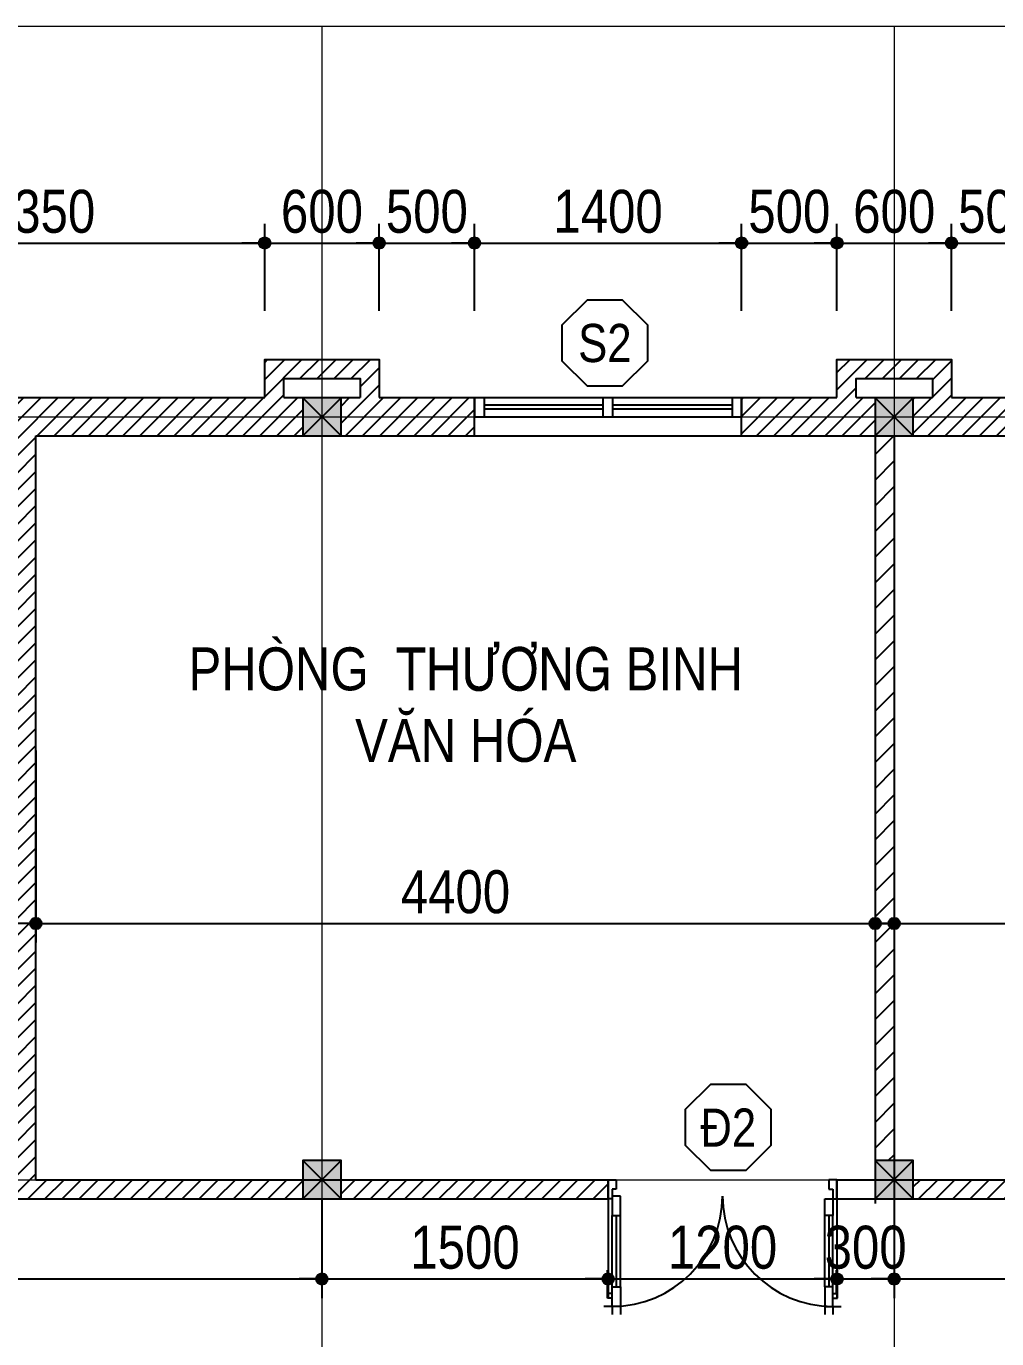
# Model space of a CAD drawing. Header units: millimetres. Extents: x 159 to 40204, y 182 to 23522.
# Drawn here: x 9337 to 14425, y 16640 to 23522 of the extents above; entities that cross this region are included whole.
import ezdxf
from ezdxf.enums import TextEntityAlignment as Align

# ---------------------------------------------------------------- set-up
doc = ezdxf.new("R2010")
doc.units = ezdxf.units.MM
doc.linetypes.add('ACAD_ISO10W100', pattern=[18, 12, -3, 0, -3])
for name, color, linetype in [('009', 251, 'Continuous'), ('DIM', 1, 'Continuous'), ('DOOR', 20, 'Continuous'), ('MEDIUM', 2, 'Continuous'), ('TAGS', 60, 'Continuous'), ('TEXT', 7, 'Continuous'), ('TUONG', 131, 'Continuous'), ('WALL', 4, 'Continuous')]:
    doc.layers.add(name, color=color, linetype=linetype)
doc.layers.add('TRUC', color=24, linetype='Continuous', lineweight=0)
doc.styles.add('1', font='', dxfattribs={"height": 250})
doc.styles.add('HEL-CONDENSE', font='')
doc.styles.add('VNI-HELVE-CONDENSEN', font='')
doc.styles.get('1').set_extended_font_data('VNI-Helve-Condense')
doc.styles.get('HEL-CONDENSE').set_extended_font_data('VNI-Helve-Condense')
doc.styles.get('VNI-HELVE-CONDENSEN').set_extended_font_data('VNI-Helve-Condense')
doc.dimstyles.new('D100', dxfattribs={"dimtxt": 225, "dimasz": 1.2, "dimexe": 100, "dimexo": 0, "dimgap": 50, "dimtad": 1, "dimdec": 0, "dimzin": 13, "dimdsep": 46, "dimtxsty": 'HEL-CONDENSE', "dimblk": 'D50', "dimcen": 0, "dimclrd": 1, "dimclre": 1, "dimclrt": 7, "dimadec": 0, "dimazin": 0, "dimtfac": 1, "dimtdec": 0, "dimtmove": 0, "dimatfit": 3, "dimldrblk": 'D50', "dimfxl": 1, "dimtolj": 1, "dimtzin": 13, "dimarcsym": 0})
pattern_1 = [(45, (-1294113.77, -362286.196), (-44.9012806, 44.9012806), [])]

# ---------------------------------------------------------------- blocks, each defined once
blk = doc.blocks.new('s11')
at = {"layer": 'DOOR'}
for p, q in [((0, 0), (0, -100)), ((1400, 0), (0, 0)), ((50, 0), (50, -100)), ((1350, 0), (1350, -100)), ((1400, 0), (1400, -100)), ((1400, -100), (0, -100))]:
    blk.add_line(p, q, dxfattribs=at)
at = {"layer": 'DOOR', "linetype": 'ByBlock', "lineweight": -2}
for p, q in [((675, -100), (675, 0)), ((725, -100), (725, 0))]:
    blk.add_line(p, q, dxfattribs=at)
at = {"layer": 'DOOR', "color": 251}
for p, q in [((50, -40), (675, -40)), ((50, -60), (675, -60)), ((725, -40), (1350, -40)), ((725, -60), (1350, -60))]:
    blk.add_line(p, q, dxfattribs=at)
blk = doc.blocks.new('KH-CUADI')
at = {"layer": 'TAGS'}
blk.add_lwpolyline([(-124.3, 300), (-300, 124.3), (-300, -124.3), (-124.3, -300), (124.3, -300), (300, -124.3), (300, 124.3), (124.3, 300)], close=True, dxfattribs=at)
at = {"layer": 'TAGS', "style": 'VNI-HELVE-CONDENSEN'}
blk.add_attdef('D', text='', height=300, dxfattribs=at).set_placement((0, 0), align=Align.MIDDLE)
blk = doc.blocks.new('A$C225A2996')
at = {"layer": 'WALL'}
blk.add_hatch(color=4, dxfattribs=at).paths.add_polyline_path([(531.4, 81.6), (731.4, 81.6), (731.4, 281.6), (531.4, 281.6)])
at = {"layer": 'WALL', "color": 4}
for p, q in [((531.4, 281.6), (731.4, 81.6)), ((531.4, 81.6), (731.4, 281.6))]:
    blk.add_line(p, q, dxfattribs=at)
blk.add_lwpolyline([(531.4, 81.6), (731.4, 81.6), (731.4, 281.6), (531.4, 281.6)], close=True, dxfattribs=at)
blk = doc.blocks.new('A$C48B57989')
at = {"layer": 'DOOR'}
for p, q in [((-446, 752.5), (-403.1, 752.5)), ((-446, 652.5), (-446, 752.5)), ((-403.1, 702.5), (-424.6, 702.5)), ((-424.6, 702.5), (-424.6, 652.5)), ((-403.1, 752.5), (-403.1, 702.5)), ((711.1, 752.5), (711.1, 702.5)), ((754, 752.5), (711.1, 752.5)), ((711.1, 702.5), (732.6, 702.5)), ((732.6, 702.5), (732.6, 652.5)), ((754, 652.5), (754, 752.5)), ((-424.6, 652.5), (-446, 652.5)), ((-381.7, 666.8), (-424.6, 666.8)), ((-424.6, 666.8), (-424.6, 563.9)), ((-381.7, 563.9), (-381.7, 666.8)), ((689.7, 563.9), (689.7, 652.5)), ((689.7, 652.5), (732.6, 652.5)), ((732.6, 652.5), (754, 652.5)), ((732.6, 652.5), (732.6, 563.9)), ((-424.6, 563.9), (-381.7, 563.9)), ((-424.6, 171.4), (-424.6, 563.9)), ((-403.1, 563.9), (-403.1, 191)), ((-381.7, 191), (-381.7, 563.9)), ((689.7, 191), (689.7, 563.9)), ((732.6, 563.9), (689.7, 563.9)), ((711.1, 563.9), (711.1, 191)), ((732.6, 171.4), (732.6, 563.9)), ((-448.8, 131.8), (-448.8, 277.2)), ((-443.9, 277.2), (-448.8, 277.2)), ((-443.9, 156), (-443.9, 277.2)), ((752, 156), (752, 277.2)), ((752, 277.2), (756.8, 277.2)), ((756.8, 131.8), (756.8, 277.2)), ((-424.6, 156), (-443.9, 156)), ((-424.6, 191), (-381.7, 191)), ((-424.6, 88.2), (-424.6, 191)), ((-424.6, 131.8), (-424.6, 156)), ((-381.7, 191), (-381.7, 88.2)), ((732.6, 191), (689.7, 191)), ((689.7, 191), (689.7, 88.2)), ((732.6, 88.2), (732.6, 191)), ((732.6, 131.8), (732.6, 156)), ((732.6, 156), (752, 156)), ((-424.6, 88.2), (-467.4, 88.2)), ((-424.6, 131.8), (-448.8, 131.8)), ((-424.6, 88.2), (-424.6, 45.3)), ((-381.7, 88.2), (-424.6, 88.2)), ((-381.7, 88.2), (-381.7, 45.3)), ((689.7, 88.2), (689.7, 45.3)), ((689.7, 88.2), (732.6, 88.2)), ((732.6, 131.8), (756.8, 131.8)), ((732.6, 88.2), (732.6, 45.3)), ((732.6, 88.2), (775.4, 88.2))]:
    blk.add_line(p, q, dxfattribs=at)
at = {"layer": 'DOOR', "color": 251}
for centre, major_axis, start_param, end_param in [((-424.6, 666.8), (409.1, 409.1), 3.926991, 5.497787), ((732.6, 666.8), (-409.1, 409.1), 0.785398, 2.356194)]:
    blk.add_ellipse(centre, major_axis=major_axis, ratio=1, start_param=start_param, end_param=end_param, dxfattribs=at)
blk = doc.blocks.new('D50')
at = {"layer": 'DIM'}
blk.add_hatch(color=256, dxfattribs=at).paths.add_polyline_path([(25, 0, 1), (-25, 0, 1)])
blk.add_line((25, 0), (100, 0), dxfattribs=at)
blk.add_circle((0, 0), 25, dxfattribs=at)
blk = doc.blocks.new('*D359')
at = {"layer": 'DEFPOINTS', "color": 0, "transparency": 16777216}
for p in [(10587.4, 22385), (8237.4, 22029.6), (10587.4, 22029.6)]:
    blk.add_point(p, dxfattribs=at)
at = {"layer": 'DIM', "color": 1, "lineweight": -2, "transparency": 16777216}
for p, q in [((8237.4, 22029.6), (8237.4, 22485)), ((10587.4, 22029.6), (10587.4, 22485)), ((8238.6, 22385), (10586.2, 22385))]:
    blk.add_line(p, q, dxfattribs=at)
at = {"layer": 'DIM', "color": 1, "lineweight": -2, "transparency": 16777216, "xscale": 1.199999999999999, "yscale": 1.199999999999999, "zscale": 1.199999999999999, "rotation": 180}
blk.add_blockref('D50', (8237.4, 22385), dxfattribs=at)
at = {"layer": 'DIM', "color": 1, "lineweight": -2, "transparency": 16777216, "xscale": 1.199999999999999, "yscale": 1.199999999999999, "zscale": 1.199999999999999}
blk.add_blockref('D50', (10587.4, 22385), dxfattribs=at)
at = {"layer": 'DIM', "color": 7, "transparency": 16777216, "insert": (9412.4, 22549.9), "char_height": 225, "attachment_point": 5, "style": 'HEL-CONDENSE'}
blk.add_mtext('\\A1;2350', dxfattribs=at)
blk = doc.blocks.new('*D360')
at = {"layer": 'DEFPOINTS', "color": 0, "transparency": 16777216}
for p in [(11187.4, 22385), (10587.4, 22029.6), (11187.4, 22029.6)]:
    blk.add_point(p, dxfattribs=at)
at = {"layer": 'DIM', "color": 1, "lineweight": -2, "transparency": 16777216}
for p, q in [((10587.4, 22029.6), (10587.4, 22485)), ((11187.4, 22029.6), (11187.4, 22485)), ((10588.6, 22385), (11186.2, 22385))]:
    blk.add_line(p, q, dxfattribs=at)
at = {"layer": 'DIM', "color": 1, "lineweight": -2, "transparency": 16777216, "xscale": 1.199999999999999, "yscale": 1.199999999999999, "zscale": 1.199999999999999, "rotation": 180}
blk.add_blockref('D50', (10587.4, 22385), dxfattribs=at)
at = {"layer": 'DIM', "color": 1, "lineweight": -2, "transparency": 16777216, "xscale": 1.199999999999999, "yscale": 1.199999999999999, "zscale": 1.199999999999999}
blk.add_blockref('D50', (11187.4, 22385), dxfattribs=at)
at = {"layer": 'DIM', "color": 7, "transparency": 16777216, "insert": (10887.4, 22549.9), "char_height": 225, "attachment_point": 5, "style": 'HEL-CONDENSE'}
blk.add_mtext('\\A1;600', dxfattribs=at)
blk = doc.blocks.new('*D361')
at = {"layer": 'DEFPOINTS', "color": 0, "transparency": 16777216}
for p in [(11687.4, 22385), (11187.4, 22029.6), (11687.4, 22029.6)]:
    blk.add_point(p, dxfattribs=at)
at = {"layer": 'DIM', "color": 1, "lineweight": -2, "transparency": 16777216}
for p, q in [((11187.4, 22029.6), (11187.4, 22485)), ((11687.4, 22029.6), (11687.4, 22485)), ((11188.6, 22385), (11686.2, 22385))]:
    blk.add_line(p, q, dxfattribs=at)
at = {"layer": 'DIM', "color": 1, "lineweight": -2, "transparency": 16777216, "xscale": 1.199999999999999, "yscale": 1.199999999999999, "zscale": 1.199999999999999, "rotation": 180}
blk.add_blockref('D50', (11187.4, 22385), dxfattribs=at)
at = {"layer": 'DIM', "color": 1, "lineweight": -2, "transparency": 16777216, "xscale": 1.199999999999999, "yscale": 1.199999999999999, "zscale": 1.199999999999999}
blk.add_blockref('D50', (11687.4, 22385), dxfattribs=at)
at = {"layer": 'DIM', "color": 7, "transparency": 16777216, "insert": (11437.4, 22549.9), "char_height": 225, "attachment_point": 5, "style": 'HEL-CONDENSE'}
blk.add_mtext('\\A1;500', dxfattribs=at)
blk = doc.blocks.new('*D362')
at = {"layer": 'DEFPOINTS', "color": 0, "transparency": 16777216}
for p in [(14187.4, 22385), (13587.4, 22029.6), (14187.4, 22029.6)]:
    blk.add_point(p, dxfattribs=at)
at = {"layer": 'DIM', "color": 1, "lineweight": -2, "transparency": 16777216}
for p, q in [((13587.4, 22029.6), (13587.4, 22485)), ((14187.4, 22029.6), (14187.4, 22485)), ((13588.6, 22385), (14186.2, 22385))]:
    blk.add_line(p, q, dxfattribs=at)
at = {"layer": 'DIM', "color": 1, "lineweight": -2, "transparency": 16777216, "xscale": 1.199999999999999, "yscale": 1.199999999999999, "zscale": 1.199999999999999, "rotation": 180}
blk.add_blockref('D50', (13587.4, 22385), dxfattribs=at)
at = {"layer": 'DIM', "color": 1, "lineweight": -2, "transparency": 16777216, "xscale": 1.199999999999999, "yscale": 1.199999999999999, "zscale": 1.199999999999999}
blk.add_blockref('D50', (14187.4, 22385), dxfattribs=at)
at = {"layer": 'DIM', "color": 7, "transparency": 16777216, "insert": (13887.4, 22549.9), "char_height": 225, "attachment_point": 5, "style": 'HEL-CONDENSE'}
blk.add_mtext('\\A1;600', dxfattribs=at)
blk = doc.blocks.new('*D363')
at = {"layer": 'DEFPOINTS', "color": 0, "transparency": 16777216}
for p in [(14687.4, 22385), (14187.4, 22029.6), (14687.4, 22029.6)]:
    blk.add_point(p, dxfattribs=at)
at = {"layer": 'DIM', "color": 1, "lineweight": -2, "transparency": 16777216}
for p, q in [((14187.4, 22029.6), (14187.4, 22485)), ((14687.4, 22029.6), (14687.4, 22485)), ((14188.6, 22385), (14686.2, 22385))]:
    blk.add_line(p, q, dxfattribs=at)
at = {"layer": 'DIM', "color": 1, "lineweight": -2, "transparency": 16777216, "xscale": 1.199999999999999, "yscale": 1.199999999999999, "zscale": 1.199999999999999, "rotation": 180}
blk.add_blockref('D50', (14187.4, 22385), dxfattribs=at)
at = {"layer": 'DIM', "color": 1, "lineweight": -2, "transparency": 16777216, "xscale": 1.199999999999999, "yscale": 1.199999999999999, "zscale": 1.199999999999999}
blk.add_blockref('D50', (14687.4, 22385), dxfattribs=at)
at = {"layer": 'DIM', "color": 7, "transparency": 16777216, "insert": (14437.4, 22549.9), "char_height": 225, "attachment_point": 5, "style": 'HEL-CONDENSE'}
blk.add_mtext('\\A1;500', dxfattribs=at)
blk = doc.blocks.new('*D287')
at = {"layer": 'DEFPOINTS', "color": 0, "linetype": 'Continuous', "transparency": 16777216}
for p in [(7087.4, 17374.4), (10887.4, 17374.4), (10887.4, 16953.8)]:
    blk.add_point(p, dxfattribs=at)
at = {"layer": 'DIM', "color": 1, "linetype": 'Continuous', "lineweight": -2, "transparency": 16777216}
for p, q in [((7087.4, 17374.4), (7087.4, 16853.8)), ((10887.4, 17374.4), (10887.4, 16853.8)), ((7088.6, 16953.8), (10886.2, 16953.8))]:
    blk.add_line(p, q, dxfattribs=at)
at = {"layer": 'DIM', "color": 1, "linetype": 'Continuous', "lineweight": -2, "transparency": 16777216, "xscale": 1.199999999999999, "yscale": 1.199999999999999, "zscale": 1.199999999999999, "rotation": 180}
blk.add_blockref('D50', (7087.4, 16953.8), dxfattribs=at)
at = {"layer": 'DIM', "color": 1, "linetype": 'Continuous', "lineweight": -2, "transparency": 16777216, "xscale": 1.199999999999999, "yscale": 1.199999999999999, "zscale": 1.199999999999999}
blk.add_blockref('D50', (10887.4, 16953.8), dxfattribs=at)
at = {"layer": 'DIM', "color": 7, "linetype": 'Continuous', "transparency": 16777216, "insert": (8987.4, 17118.7), "char_height": 225, "attachment_point": 5, "style": 'HEL-CONDENSE'}
blk.add_mtext('\\A1;3800', dxfattribs=at)
blk = doc.blocks.new('*D288')
at = {"layer": 'DEFPOINTS', "color": 0, "linetype": 'Continuous', "transparency": 16777216}
for p in [(10887.4, 17374.4), (12387.4, 17374.4), (12387.4, 16953.8)]:
    blk.add_point(p, dxfattribs=at)
at = {"layer": 'DIM', "color": 1, "linetype": 'Continuous', "lineweight": -2, "transparency": 16777216}
for p, q in [((10887.4, 17374.4), (10887.4, 16853.8)), ((12387.4, 17374.4), (12387.4, 16853.8)), ((10888.6, 16953.8), (12386.2, 16953.8))]:
    blk.add_line(p, q, dxfattribs=at)
at = {"layer": 'DIM', "color": 1, "linetype": 'Continuous', "lineweight": -2, "transparency": 16777216, "xscale": 1.199999999999999, "yscale": 1.199999999999999, "zscale": 1.199999999999999, "rotation": 180}
blk.add_blockref('D50', (10887.4, 16953.8), dxfattribs=at)
at = {"layer": 'DIM', "color": 1, "linetype": 'Continuous', "lineweight": -2, "transparency": 16777216, "xscale": 1.199999999999999, "yscale": 1.199999999999999, "zscale": 1.199999999999999}
blk.add_blockref('D50', (12387.4, 16953.8), dxfattribs=at)
at = {"layer": 'DIM', "color": 7, "linetype": 'Continuous', "transparency": 16777216, "insert": (11637.4, 17118.7), "char_height": 225, "attachment_point": 5, "style": 'HEL-CONDENSE'}
blk.add_mtext('\\A1;1500', dxfattribs=at)
blk = doc.blocks.new('*D289')
at = {"layer": 'DEFPOINTS', "color": 0, "linetype": 'Continuous', "transparency": 16777216}
for p in [(12387.4, 17374.4), (13587.4, 17374.4), (13587.4, 16953.8)]:
    blk.add_point(p, dxfattribs=at)
at = {"layer": 'DIM', "color": 1, "linetype": 'Continuous', "lineweight": -2, "transparency": 16777216}
for p, q in [((12387.4, 17374.4), (12387.4, 16853.8)), ((13587.4, 17374.4), (13587.4, 16853.8)), ((12388.6, 16953.8), (13586.2, 16953.8))]:
    blk.add_line(p, q, dxfattribs=at)
at = {"layer": 'DIM', "color": 1, "linetype": 'Continuous', "lineweight": -2, "transparency": 16777216, "xscale": 1.199999999999999, "yscale": 1.199999999999999, "zscale": 1.199999999999999, "rotation": 180}
blk.add_blockref('D50', (12387.4, 16953.8), dxfattribs=at)
at = {"layer": 'DIM', "color": 1, "linetype": 'Continuous', "lineweight": -2, "transparency": 16777216, "xscale": 1.199999999999999, "yscale": 1.199999999999999, "zscale": 1.199999999999999}
blk.add_blockref('D50', (13587.4, 16953.8), dxfattribs=at)
at = {"layer": 'DIM', "color": 7, "linetype": 'Continuous', "transparency": 16777216, "insert": (12987.4, 17118.7), "char_height": 225, "attachment_point": 5, "style": 'HEL-CONDENSE'}
blk.add_mtext('\\A1;1200', dxfattribs=at)
blk = doc.blocks.new('*D290')
at = {"layer": 'DEFPOINTS', "color": 0, "linetype": 'Continuous', "transparency": 16777216}
for p in [(13587.4, 17374.4), (13887.4, 17374.4), (13887.4, 16953.8)]:
    blk.add_point(p, dxfattribs=at)
at = {"layer": 'DIM', "color": 1, "linetype": 'Continuous', "lineweight": -2, "transparency": 16777216}
for p, q in [((13587.4, 17374.4), (13587.4, 16853.8)), ((13887.4, 17374.4), (13887.4, 16853.8)), ((13588.6, 16953.8), (13886.2, 16953.8))]:
    blk.add_line(p, q, dxfattribs=at)
at = {"layer": 'DIM', "color": 1, "linetype": 'Continuous', "lineweight": -2, "transparency": 16777216, "xscale": 1.199999999999999, "yscale": 1.199999999999999, "zscale": 1.199999999999999, "rotation": 180}
blk.add_blockref('D50', (13587.4, 16953.8), dxfattribs=at)
at = {"layer": 'DIM', "color": 1, "linetype": 'Continuous', "lineweight": -2, "transparency": 16777216, "xscale": 1.199999999999999, "yscale": 1.199999999999999, "zscale": 1.199999999999999}
blk.add_blockref('D50', (13887.4, 16953.8), dxfattribs=at)
at = {"layer": 'DIM', "color": 7, "linetype": 'Continuous', "transparency": 16777216, "insert": (13737.4, 17118.7), "char_height": 225, "attachment_point": 5, "style": 'HEL-CONDENSE'}
blk.add_mtext('\\A1;300', dxfattribs=at)
blk = doc.blocks.new('*D291')
at = {"layer": 'DEFPOINTS', "color": 0, "linetype": 'Continuous', "transparency": 16777216}
for p in [(13887.4, 17374.4), (17687.4, 17374.4), (17687.4, 16953.8)]:
    blk.add_point(p, dxfattribs=at)
at = {"layer": 'DIM', "color": 1, "linetype": 'Continuous', "lineweight": -2, "transparency": 16777216}
for p, q in [((13887.4, 17374.4), (13887.4, 16853.8)), ((17687.4, 17374.4), (17687.4, 16853.8)), ((13888.6, 16953.8), (17686.2, 16953.8))]:
    blk.add_line(p, q, dxfattribs=at)
at = {"layer": 'DIM', "color": 1, "linetype": 'Continuous', "lineweight": -2, "transparency": 16777216, "xscale": 1.199999999999999, "yscale": 1.199999999999999, "zscale": 1.199999999999999, "rotation": 180}
blk.add_blockref('D50', (13887.4, 16953.8), dxfattribs=at)
at = {"layer": 'DIM', "color": 1, "linetype": 'Continuous', "lineweight": -2, "transparency": 16777216, "xscale": 1.199999999999999, "yscale": 1.199999999999999, "zscale": 1.199999999999999}
blk.add_blockref('D50', (17687.4, 16953.8), dxfattribs=at)
at = {"layer": 'DIM', "color": 7, "linetype": 'Continuous', "transparency": 16777216, "insert": (15787.4, 17118.7), "char_height": 225, "attachment_point": 5, "style": 'HEL-CONDENSE'}
blk.add_mtext('\\A1;3800', dxfattribs=at)
blk = doc.blocks.new('*D335')
at = {"layer": 'DEFPOINTS', "color": 0, "transparency": 16777216}
for p in [(13087.4, 22385), (11687.4, 22029.6), (13087.4, 22029.6)]:
    blk.add_point(p, dxfattribs=at)
at = {"layer": 'DIM', "color": 1, "lineweight": -2, "transparency": 16777216}
for p, q in [((11687.4, 22029.6), (11687.4, 22485)), ((13087.4, 22029.6), (13087.4, 22485)), ((11688.6, 22385), (13086.2, 22385))]:
    blk.add_line(p, q, dxfattribs=at)
at = {"layer": 'DIM', "color": 1, "lineweight": -2, "transparency": 16777216, "xscale": 1.199999999999999, "yscale": 1.199999999999999, "zscale": 1.199999999999999, "rotation": 180}
blk.add_blockref('D50', (11687.4, 22385), dxfattribs=at)
at = {"layer": 'DIM', "color": 1, "lineweight": -2, "transparency": 16777216, "xscale": 1.199999999999999, "yscale": 1.199999999999999, "zscale": 1.199999999999999}
blk.add_blockref('D50', (13087.4, 22385), dxfattribs=at)
at = {"layer": 'DIM', "color": 7, "transparency": 16777216, "insert": (12387.4, 22549.9), "char_height": 225, "attachment_point": 5, "style": 'HEL-CONDENSE'}
blk.add_mtext('\\A1;1400', dxfattribs=at)
blk = doc.blocks.new('*D336')
at = {"layer": 'DEFPOINTS', "color": 0, "transparency": 16777216}
for p in [(13587.4, 22385), (13087.4, 22029.6), (13587.4, 22029.6)]:
    blk.add_point(p, dxfattribs=at)
at = {"layer": 'DIM', "color": 1, "lineweight": -2, "transparency": 16777216}
for p, q in [((13087.4, 22029.6), (13087.4, 22485)), ((13587.4, 22029.6), (13587.4, 22485)), ((13088.6, 22385), (13586.2, 22385))]:
    blk.add_line(p, q, dxfattribs=at)
at = {"layer": 'DIM', "color": 1, "lineweight": -2, "transparency": 16777216, "xscale": 1.199999999999999, "yscale": 1.199999999999999, "zscale": 1.199999999999999, "rotation": 180}
blk.add_blockref('D50', (13087.4, 22385), dxfattribs=at)
at = {"layer": 'DIM', "color": 1, "lineweight": -2, "transparency": 16777216, "xscale": 1.199999999999999, "yscale": 1.199999999999999, "zscale": 1.199999999999999}
blk.add_blockref('D50', (13587.4, 22385), dxfattribs=at)
at = {"layer": 'DIM', "color": 7, "transparency": 16777216, "insert": (13337.4, 22549.9), "char_height": 225, "attachment_point": 5, "style": 'HEL-CONDENSE'}
blk.add_mtext('\\A1;500', dxfattribs=at)
blk = doc.blocks.new('*D347')
at = {"layer": 'DEFPOINTS', "color": 0, "transparency": 16777216}
for p in [(13887.4, 19665.8), (19387.4, 19232.2), (19387.4, 18817.5)]:
    blk.add_point(p, dxfattribs=at)
at = {"layer": 'DIM', "color": 1, "lineweight": -2, "transparency": 16777216}
for p, q in [((13887.4, 19665.8), (13887.4, 18717.5)), ((19387.4, 19232.2), (19387.4, 18717.5)), ((13888.6, 18817.5), (19386.2, 18817.5))]:
    blk.add_line(p, q, dxfattribs=at)
at = {"layer": 'DIM', "color": 1, "lineweight": -2, "transparency": 16777216, "xscale": 1.199999999999999, "yscale": 1.199999999999999, "zscale": 1.199999999999999, "rotation": 180}
blk.add_blockref('D50', (13887.4, 18817.5), dxfattribs=at)
at = {"layer": 'DIM', "color": 1, "lineweight": -2, "transparency": 16777216, "xscale": 1.199999999999999, "yscale": 1.199999999999999, "zscale": 1.199999999999999}
blk.add_blockref('D50', (19387.4, 18817.5), dxfattribs=at)
at = {"layer": 'DIM', "color": 7, "transparency": 16777216, "insert": (16637.4, 18982.4), "char_height": 225, "attachment_point": 5, "style": 'HEL-CONDENSE'}
blk.add_mtext('\\A1;5500', dxfattribs=at)
blk = doc.blocks.new('*D353')
at = {"layer": 'DEFPOINTS', "color": 0, "transparency": 16777216}
for p in [(9387.4, 19723.6), (13787.4, 19284.5), (13787.4, 18817.5)]:
    blk.add_point(p, dxfattribs=at)
at = {"layer": 'DIM', "color": 1, "lineweight": -2, "transparency": 16777216}
for p, q in [((9387.4, 19723.6), (9387.4, 18717.5)), ((13787.4, 19284.5), (13787.4, 18717.5)), ((9388.6, 18817.5), (13786.2, 18817.5))]:
    blk.add_line(p, q, dxfattribs=at)
at = {"layer": 'DIM', "color": 1, "lineweight": -2, "transparency": 16777216, "xscale": 1.199999999999999, "yscale": 1.199999999999999, "zscale": 1.199999999999999, "rotation": 180}
blk.add_blockref('D50', (9387.4, 18817.5), dxfattribs=at)
at = {"layer": 'DIM', "color": 1, "lineweight": -2, "transparency": 16777216, "xscale": 1.199999999999999, "yscale": 1.199999999999999, "zscale": 1.199999999999999}
blk.add_blockref('D50', (13787.4, 18817.5), dxfattribs=at)
at = {"layer": 'DIM', "color": 7, "transparency": 16777216, "insert": (11587.4, 18982.4), "char_height": 225, "attachment_point": 5, "style": 'HEL-CONDENSE'}
blk.add_mtext('\\A1;4400', dxfattribs=at)

msp = doc.modelspace()

# ---------------------------------------------------------------- hatches: boundary and pattern name
at = {"layer": '009'}
h = msp.add_hatch(dxfattribs=at)
h.set_pattern_fill('ANSI31', color=256, scale=20, style=0)
h.set_pattern_definition(pattern_1)
h.paths.add_polyline_path([(5287.376, 21824.361), (4537.376, 21824.361), (4537.376, 21224.361), (4787.376, 21224.361), (4787.376, 19774.361), (4987.376, 19774.361), (4987.376, 19874.361), (5187.376, 19874.361), (5187.376, 19961.861), (5187.376, 19974.361), (4987.376, 19974.361), (4987.376, 21124.361), (5287.376, 21124.361), (5287.376, 21474.361)])
h.paths.add_polyline_path([(4637.376, 21724.361), (5187.376, 21724.361), (5187.376, 21574.361), (4987.376, 21574.361), (4987.376, 21374.361), (5187.376, 21374.361), (5187.376, 21224.361), (4987.376, 21224.361), (4987.376, 21374.361), (4787.376, 21374.361), (4787.376, 21349.361), (4787.376, 21324.361), (4637.376, 21324.361)], flags=16)
h.paths.add_polyline_path([(4987.376, 18474.361), (5087.376, 18474.361), (5087.376, 18574.361), (4987.376, 18574.361), (4987.376, 19174.361), (4787.376, 19174.361), (4787.376, 17774.361), (4537.376, 17774.361), (4537.376, 17174.361), (4787.376, 17174.361), (4987.376, 17174.361), (4987.376, 17374.361), (4787.376, 17374.361), (4787.376, 17274.361), (4637.376, 17274.361), (4637.376, 17674.361), (4787.376, 17674.361), (4787.376, 17574.361), (4987.376, 17574.361), (4987.376, 17774.361)])
h.paths.add_polyline_path([(7187.376, 19874.361), (7387.376, 19874.361), (7387.376, 19961.861), (7387.376, 19974.361), (7187.376, 19974.361), (7187.376, 21374.361), (7412.376, 21374.361), (8187.376, 21374.361), (8187.376, 19974.361), (8087.376, 19974.361), (8087.376, 19874.361), (8387.376, 19874.361), (8387.376, 19961.861), (8387.376, 19974.361), (8287.376, 19974.361), (8287.376, 21374.361), (8487.376, 21374.361), (8487.376, 21574.361), (8237.376, 21574.361), (8237.376, 21774.361), (7637.376, 21774.361), (7637.376, 21574.361), (6887.376, 21574.361), (6887.376, 21474.361), (6887.376, 21374.361), (7087.376, 21374.361), (7087.376, 19974.361), (6887.376, 19974.361), (6887.376, 19874.361), (7087.376, 19874.361), (7087.376, 18574.361), (5887.376, 18574.361), (5887.376, 18474.361), (7087.376, 18474.361), (7087.376, 18374.361), (7187.376, 18374.361)])
h.paths.add_polyline_path([(7737.376, 21574.361), (7737.376, 21674.361), (8137.376, 21674.361), (8137.376, 21574.361), (8037.376, 21574.361)], flags=17)
h.paths.add_polyline_path([(10787.376, 21574.361), (10687.376, 21574.361), (10687.376, 21674.361), (11087.376, 21674.361), (11087.376, 21574.361), (10987.376, 21574.361), (10987.376, 21374.361), (11687.376, 21374.361), (11687.376, 21574.361), (11187.376, 21574.361), (11187.376, 21774.361), (10587.376, 21774.361), (10587.376, 21574.361), (9087.376, 21574.361), (9087.376, 21474.361), (9087.376, 21374.361), (9287.376, 21374.361), (9287.376, 19974.361), (9087.376, 19974.361), (9087.376, 19874.361), (9287.376, 19874.361), (9287.376, 17474.361), (7187.376, 17474.361), (7187.376, 17574.361), (7087.376, 17574.361), (7087.376, 17374.361), (9287.376, 17374.361), (10787.376, 17374.361), (10787.376, 17474.361), (9387.376, 17474.361), (9387.376, 21374.361), (10787.376, 21374.361)])
h.paths.add_polyline_path([(12387.376, 17474.361), (10987.376, 17474.361), (10987.376, 17374.361), (12387.376, 17374.361)])
h.paths.add_polyline_path([(13787.376, 21574.361), (13687.376, 21574.361), (13687.376, 21674.361), (14087.376, 21674.361), (14087.376, 21574.361), (13987.376, 21574.361), (13987.376, 21374.361), (14687.376, 21374.361), (14687.376, 21574.361), (14187.376, 21574.361), (14187.376, 21774.361), (13587.376, 21774.361), (13587.376, 21574.361), (13087.376, 21574.361), (13087.376, 21374.361), (13787.376, 21374.361)])
h = msp.add_hatch(dxfattribs=at)
h.set_pattern_fill('ANSI31', color=256, scale=20, style=0)
h.set_pattern_definition(pattern_1)
h.paths.add_polyline_path([(13987.376, 17474.361), (13987.376, 17374.361), (17687.376, 17374.361), (17687.376, 17474.361)])
h.paths.add_polyline_path([(18887.376, 17474.361), (18887.376, 17374.361), (19287.376, 17374.361), (19287.376, 17474.361)])
h.paths.add_polyline_path([(19487.376, 18861.816), (19387.376, 18813.36), (19387.376, 17574.361), (19487.376, 17574.361)])
h.paths.add_polyline_path([(19487.376, 21374.361), (19387.376, 21374.361), (19387.376, 18813.36), (19487.376, 18861.816)])
h.paths.add_polyline_path([(19687.376, 21574.361), (19687.376, 21774.361), (19087.376, 21774.361), (19087.376, 21574.361), (18837.376, 21574.361), (18837.376, 21374.361), (19287.376, 21374.361), (19287.376, 21574.361), (19187.376, 21574.361), (19187.376, 21674.361), (19587.376, 21674.361), (19587.376, 21574.361), (19487.376, 21574.361), (19487.376, 21374.361), (20037.376, 21374.361), (20037.376, 21574.361)])
h.paths.add_polyline_path([(17437.376, 21374.361), (17437.376, 21574.361), (17187.376, 21574.361), (17187.376, 21774.361), (16587.376, 21774.361), (16587.376, 21574.361), (16087.376, 21574.361), (16087.376, 21374.361)])
h.paths.add_polyline_path([(17087.376, 21574.361), (17087.376, 21674.361), (16687.376, 21674.361), (16687.376, 21574.361)], flags=17)
h.paths.add_polyline_path([(22737.376, 21574.361), (22737.376, 21374.361), (23287.376, 21374.361), (23287.376, 21574.361), (23187.376, 21574.361), (23187.376, 21674.361), (23587.376, 21674.361), (23587.376, 21574.361), (23487.376, 21574.361), (23487.376, 21374.361), (23937.376, 21374.361), (23937.376, 21574.361), (23687.376, 21574.361), (23687.376, 21774.361), (23087.376, 21774.361), (23087.376, 21574.361)])
h.paths.add_polyline_path([(23287.376, 17574.361), (23387.376, 17574.361), (23387.376, 21374.361), (23287.376, 21374.361)])
h.paths.add_polyline_path([(23487.376, 17474.361), (23487.376, 17374.361), (23887.376, 17374.361), (23887.376, 17474.361)])
h.paths.add_polyline_path([(28787.376, 17374.361), (28787.376, 17474.361), (25087.376, 17474.361), (25087.376, 17374.361)])
h.paths.add_polyline_path([(26187.376, 21574.361), (26187.376, 21774.361), (25587.376, 21774.361), (25587.376, 21574.361), (25337.376, 21574.361), (25337.376, 21374.361), (26687.376, 21374.361), (26687.376, 21574.361)])
h.paths.add_polyline_path([(26087.376, 21574.361), (26087.376, 21674.361), (25687.376, 21674.361), (25687.376, 21574.361)], flags=17)
h.paths.add_polyline_path([(29687.376, 21374.361), (29687.376, 21574.361), (29187.376, 21574.361), (29187.376, 21774.361), (28587.376, 21774.361), (28587.376, 21574.361), (28087.376, 21574.361), (28087.376, 21374.361), (28787.376, 21374.361), (28787.376, 21574.361), (28687.376, 21574.361), (28687.376, 21674.361), (29087.376, 21674.361), (29087.376, 21574.361), (28987.376, 21574.361), (28987.376, 21374.361)])
h.paths.add_polyline_path([(24487.376, 15574.361), (24487.376, 15474.361), (26087.376, 15474.361), (26087.376, 11574.361), (25437.376, 11574.361), (25437.376, 11374.361), (25587.376, 11374.361), (25587.376, 11174.361), (26187.376, 11174.361), (26187.376, 11374.361), (26687.376, 11374.361), (26687.376, 11574.361), (26187.376, 11574.361), (26187.376, 15474.361), (26287.376, 15474.361), (26287.376, 15574.361)])
h.paths.add_polyline_path([(26087.376, 11374.361), (25687.376, 11374.361), (25687.376, 11274.361), (26087.376, 11274.361)], flags=17)
h.paths.add_polyline_path([(23387.376, 15374.361), (23287.376, 15374.361), (23287.376, 11574.361), (23387.376, 11574.361)])
h.paths.add_polyline_path([(19487.376, 11574.361), (19487.376, 11374.361), (19887.376, 11374.361), (19887.376, 11574.361)])
h.paths.add_polyline_path([(18737.376, 11574.361), (18737.376, 11374.361), (18887.376, 11374.361), (18887.376, 11174.361), (19487.376, 11174.361), (19487.376, 11374.361), (19387.376, 11374.361), (19387.376, 11274.361), (18987.376, 11274.361), (18987.376, 11374.361), (19287.376, 11374.361), (19287.376, 11574.361)])
h.paths.add_polyline_path([(28093.448, 17159.011), (28093.448, 17689.711), (28435.748, 17689.711), (28435.748, 17159.011)], flags=9)
h = msp.add_hatch(dxfattribs=at)
h.set_pattern_fill('ANSI31', color=256, scale=30, style=0)
h.set_pattern_definition([(45, (-1294113.77, -362286.2), (-67.351921, 67.351921), [])])
h.paths.add_polyline_path([(13887.376, 21374.361), (13787.376, 21374.361), (13787.376, 17574.361), (13887.376, 17574.361)])

# ---------------------------------------------------------------- linework, layer by layer
at = {"layer": 'MEDIUM'}
msp.add_line((11687.376, 21374.361), (13087.376, 21374.361), dxfattribs=at)
at = {"layer": 'TRUC', "linetype": 'ACAD_ISO10W100', "ltscale": 0.2}
msp.add_lwpolyline([(2433.392, 23521.617), (40203.704, 23521.617), (40203.704, 2444.588), (2433.392, 2444.588)], close=True, dxfattribs=at)
for points in [[(10887.376, 23521.617), (10887.376, 2444.588)], [(10887.376, 23521.617), (10887.376, 2444.588)], [(13887.376, 23521.617), (13887.376, 2444.588)], [(2433.392, 21474.361), (40203.704, 21474.361)], [(2433.392, 17474.361), (40203.704, 17474.361)]]:
    msp.add_lwpolyline(points, dxfattribs=at)
at = {"layer": 'TUONG'}
for p, q in [((11687.376, 21374.361), (11687.376, 21574.361)), ((13087.376, 21374.361), (13087.376, 21574.361)), ((9387.376, 17474.361), (9387.376, 21374.361)), ((12387.376, 17474.361), (12387.376, 17374.361)), ((13587.376, 17474.361), (13587.376, 17374.361))]:
    msp.add_line(p, q, dxfattribs=at)
for points in [[(10587.376, 21574.361), (10587.376, 21774.361), (11187.376, 21774.361), (11187.376, 21574.361)], [(13587.376, 21574.361), (13587.376, 21774.361), (14187.376, 21774.361), (14187.376, 21574.361)], [(10687.376, 21574.361), (10687.376, 21674.361), (11087.376, 21674.361), (11087.376, 21574.361)], [(13687.376, 21574.361), (13687.376, 21674.361), (14087.376, 21674.361), (14087.376, 21574.361)], [(9087.376, 21574.361), (10587.376, 21574.361)], [(10687.376, 21574.361), (11087.376, 21574.361)], [(11187.376, 21574.361), (11687.376, 21574.361)], [(13087.376, 21574.361), (13587.376, 21574.361)], [(13687.376, 21574.361), (14087.376, 21574.361)], [(14187.376, 21574.361), (14687.376, 21574.361)], [(9387.376, 21374.361), (11687.376, 21374.361)], [(13087.376, 21374.361), (14687.376, 21374.361)], [(13787.376, 21374.361), (13787.376, 17349.361)], [(13887.376, 21374.361), (13887.376, 17349.361)], [(9387.376, 17474.361), (12387.376, 17474.361)], [(13587.376, 17474.361), (17687.376, 17474.361)], [(9287.376, 17374.361), (12387.376, 17374.361)], [(13587.376, 17374.361), (17687.376, 17374.361)]]:
    msp.add_lwpolyline(points, dxfattribs=at)

# ---------------------------------------------------------------- block references
at = {"layer": 'DOOR', "xscale": -1}
msp.add_blockref('s11', (13087.376, 21574.361), dxfattribs=at)
at = {"layer": 'DOOR'}
msp.add_blockref('A$C48B57989', (12833.369, 16721.887), dxfattribs=at)
at = {"layer": 'TAGS', "linetype": 'Continuous'}
ref = msp.add_blockref('KH-CUADI', (12370.507, 21860.997), dxfattribs=dict(at, xscale=0.75, yscale=0.75, zscale=0.75, rotation=180))
ref.add_attrib('D', 'S2', dxfattribs={"color": 7, "height": 200, "style": 'VNI-HELVE-CONDENSEN'}).set_placement((12370.507, 21860.997), align=Align.MIDDLE)
ref = msp.add_blockref('KH-CUADI', (13017.347, 17748.944), dxfattribs=dict(at, xscale=0.75, yscale=0.75, zscale=0.75, rotation=180))
ref.add_attrib('D', 'Ñ2', dxfattribs={"color": 7, "height": 200, "style": 'VNI-HELVE-CONDENSEN'}).set_placement((13017.347, 17748.944), align=Align.MIDDLE)
at = {"layer": 'TUONG', "color": 4}
for p in [(10255.986, 21292.728), (13255.986, 21292.728), (10255.986, 17292.728), (13255.986, 17292.728)]:
    msp.add_blockref('A$C225A2996', p, dxfattribs=at)

# ---------------------------------------------------------------- texts
at = {"layer": 'TEXT', "insert": (11641.282, 20264.933), "char_height": 225, "attachment_point": 2, "style": '1'}
msp.add_mtext('PHOØNG  THÖÔNG BINH\\PVAÊN HOÙA', dxfattribs=at)

# ---------------------------------------------------------------- dimensions: what is measured, and where the dimension line sits
at = {"layer": 'DIM'}
for base, p1, p2, picture, middle in [((10587.376, 22384.969), (8237.376, 22029.613), (10587.376, 22029.613), '*D359', (9412.376, 22549.869)), ((11187.376, 22384.969), (10587.376, 22029.613), (11187.376, 22029.613), '*D360', (10887.376, 22549.869)), ((14187.376, 22384.969), (13587.376, 22029.613), (14187.376, 22029.613), '*D362', (13887.376, 22549.869)), ((13787.376, 18817.458), (9387.376, 19723.595), (13787.376, 19284.53), '*D353', (11587.376, 18982.358)), ((19387.376, 18817.458), (13887.376, 19665.828), (19387.376, 19232.238), '*D347', (16637.376, 18982.358))]:
    dim = msp.add_linear_dim(base=base, p1=p1, p2=p2, dimstyle='D100', override={"dimtmove": 1}, dxfattribs=at)
    dim.commit()
    dim.dimension.update_dxf_attribs({"geometry": picture, "text_midpoint": middle})
for base, p1, p2, picture, middle in [((11687.376, 22384.969), (11187.376, 22029.613), (11687.376, 22029.613), '*D361', (11437.376, 22384.969)), ((14687.376, 22384.969), (14187.376, 22029.613), (14687.376, 22029.613), '*D363', (14437.376, 22384.969))]:
    dim = msp.add_linear_dim(base=base, p1=p1, p2=p2, dimstyle='D100', override={"dimtmove": 1}, dxfattribs=at)
    dim.commit()
    dim.dimension.update_dxf_attribs({"geometry": picture, "text_midpoint": middle, "dimtype": 160})
dim = msp.add_linear_dim(base=(13087.376, 22384.969), p1=(11687.376, 22029.613), p2=(13087.376, 22029.613), dimstyle='D100', dxfattribs=at)
dim.commit()
dim.dimension.update_dxf_attribs({"geometry": '*D335', "text_midpoint": (12387.376, 22549.869)})
dim = msp.add_linear_dim(base=(13587.376, 22384.969), p1=(13087.376, 22029.613), p2=(13587.376, 22029.613), dimstyle='D100', dxfattribs=at)
dim.commit()
dim.dimension.update_dxf_attribs({"geometry": '*D336', "text_midpoint": (13337.376, 22384.969), "dimtype": 160})
at = {"layer": 'DIM', "linetype": 'Continuous'}
for base, p1, p2, picture, middle in [((10887.376, 16953.831), (7087.376, 17374.361), (10887.376, 17374.361), '*D287', (8987.376, 17118.731)), ((12387.376, 16953.831), (10887.376, 17374.361), (12387.376, 17374.361), '*D288', (11637.376, 17118.731)), ((13587.376, 16953.831), (12387.376, 17374.361), (13587.376, 17374.361), '*D289', (12987.376, 17118.731)), ((17687.376, 16953.831), (13887.376, 17374.361), (17687.376, 17374.361), '*D291', (15787.376, 17118.731))]:
    dim = msp.add_linear_dim(base=base, p1=p1, p2=p2, dimstyle='D100', override={"dimtmove": 1}, dxfattribs=at)
    dim.commit()
    dim.dimension.update_dxf_attribs({"geometry": picture, "text_midpoint": middle})
dim = msp.add_linear_dim(base=(13887.376, 16953.831), p1=(13587.376, 17374.361), p2=(13887.376, 17374.361), dimstyle='D100', override={"dimtmove": 1}, dxfattribs=at)
dim.commit()
dim.dimension.update_dxf_attribs({"geometry": '*D290', "text_midpoint": (13737.376, 16953.831), "dimtype": 160})

doc.saveas('drawing.dxf')
